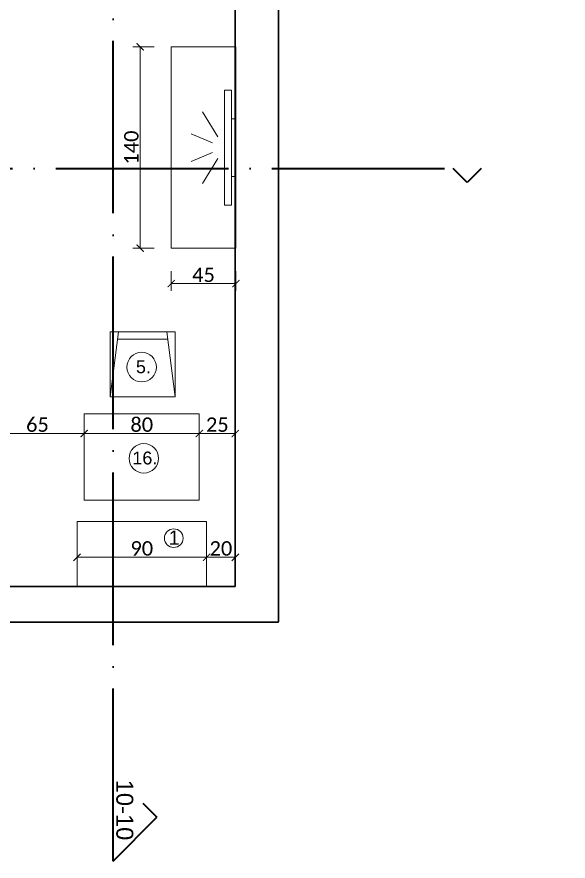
# Model space of a CAD drawing. Header units: centimetres. Extents: x -26724 to 60145, y -23645 to 6771.
# Drawn here: x -18137 to -17754, y 4124 to 4711 of the extents above; entities that cross this region are included whole.
import ezdxf

# ---------------------------------------------------------------- set-up
doc = ezdxf.new("R2010")
doc.units = ezdxf.units.CM
doc.linetypes.add('ACAD_ISO04W100', pattern=[30, 24, -3, 0, -3])
for name, color, linetype, lineweight in [('4.KOTE', 88, 'Continuous', 15), ('namestaj', 8, 'Continuous', 9), ('namjestaj', 150, 'Continuous', 5), ('zid', 7, 'Continuous', 40)]:
    doc.layers.add(name, color=color, linetype=linetype, lineweight=lineweight)
doc.layers.add('IZGLED 2', color=253, linetype='Continuous', lineweight=9, true_color=0x828282)
doc.layers.add('pozicije', color=7, linetype='Continuous')
doc.styles.add('0.15', font='arial.ttf', dxfattribs={"height": 0.15})
doc.styles.get("Standard").update_dxf_attribs({"font": 'calibri.ttf'})
doc.dimstyles.new('ja 1 50', dxfattribs={"dimtxt": 10, "dimasz": 5, "dimexe": 5, "dimexo": 5, "dimgap": 1, "dimtad": 1, "dimdec": 0, "dimtxsty": 'Standard', "dimblk": 'ARCHTICK', "dimcen": 2.5, "dimclrd": 256, "dimclrt": 7, "dimadec": 0, "dimazin": 0, "dimtfac": 1, "dimtdec": 0, "dimtix": 1, "dimtmove": 1, "dimatfit": 3, "dimldrblk": 'ARCHTICK', "dimfxl": 10, "dimfxlon": 1, "dimlwd": 0, "dimlwe": 9, "dimarcsym": 0})

# ---------------------------------------------------------------- blocks, each defined once
blk = doc.blocks.new('UYYYYUUUUY')
at = {"layer": 'namestaj'}
for p, q in [((5448.04, -7059.31), (5437.38, -7076.64)), ((5424.75, -7104.17), (5424.75, -7064.17)), ((5424.75, -7064.17), (5427.75, -7064.17)), ((5440.91, -7080.76), (5455.81, -7074.54)), ((5440.91, -7087.58), (5455.81, -7093.79)), ((5448.04, -7109.03), (5437.38, -7091.7)), ((5427.75, -7104.17), (5424.75, -7104.17))]:
    blk.add_line(p, q, dxfattribs=at)
blk.add_lwpolyline([(5432.75, -7124.17), (5432.75, -7044.17), (5427.75, -7044.17), (5427.75, -7124.17), (5432.75, -7124.17)], dxfattribs=at)
blk = doc.blocks.new('_ArchTick')
at = {"color": 0, "linetype": 'ByBlock', "const_width": 0.15}
blk.add_lwpolyline([(-0.5, -0.5), (0.5, 0.5)], dxfattribs=at)
blk = doc.blocks.new('*D2989')
at = {"layer": '4.KOTE', "color": 0, "lineweight": 9, "transparency": 16777216}
for p, q in [((-18095.07, 4327.43), (-18095.07, 4340.65)), ((-18005.07, 4327.43), (-18005.07, 4340.65))]:
    blk.add_line(p, q, dxfattribs=at)
at = {"layer": '4.KOTE', "lineweight": 0, "transparency": 16777216}
blk.add_line((-18005.07, 4335.65), (-18095.07, 4335.65), dxfattribs=at)
at = {"layer": 'Defpoints', "color": 0, "lineweight": 50, "transparency": 16777216}
for p in [(-18095.07, 4335.65), (-18095.07, 4315.46, 13.5), (-18005.07, 4315.46, 13.5)]:
    blk.add_point(p, dxfattribs=at)
at = {"layer": '4.KOTE', "lineweight": 0, "transparency": 16777216, "xscale": 5, "yscale": 5, "zscale": 5, "rotation": 180}
blk.add_blockref('_ArchTick', (-18095.07, 4335.65), dxfattribs=at)
at = {"layer": '4.KOTE', "lineweight": 0, "transparency": 16777216, "xscale": 5, "yscale": 5, "zscale": 5}
blk.add_blockref('_ArchTick', (-18005.07, 4335.65), dxfattribs=at)
at = {"layer": '4.KOTE', "color": 7, "transparency": 16777216, "insert": (-18050.07, 4341.78), "char_height": 10, "attachment_point": 5}
blk.add_mtext('90', dxfattribs=at)
blk = doc.blocks.new('*D2998')
at = {"layer": '4.KOTE', "color": 0, "lineweight": 9, "transparency": 16777216}
for p, q in [((-18005.07, 4335.65), (-18005.07, 4340.65)), ((-17985.07, 4334.88), (-17985.07, 4340.65))]:
    blk.add_line(p, q, dxfattribs=at)
at = {"layer": '4.KOTE', "lineweight": 0, "transparency": 16777216}
blk.add_line((-18005.07, 4335.65), (-17985.07, 4335.65), dxfattribs=at)
at = {"layer": 'Defpoints', "color": 0, "lineweight": 50, "transparency": 16777216}
for p in [(-18005.07, 4332.23), (-17985.07, 4335.65), (-17985.07, 4332.23, 13.5)]:
    blk.add_point(p, dxfattribs=at)
at = {"layer": '4.KOTE', "lineweight": 0, "transparency": 16777216, "xscale": 5, "yscale": 5, "zscale": 5, "rotation": 180}
blk.add_blockref('_ArchTick', (-18005.07, 4335.65), dxfattribs=at)
at = {"layer": '4.KOTE', "lineweight": 0, "transparency": 16777216, "xscale": 5, "yscale": 5, "zscale": 5}
blk.add_blockref('_ArchTick', (-17985.07, 4335.65), dxfattribs=at)
at = {"layer": '4.KOTE', "color": 7, "transparency": 16777216, "insert": (-17995.07, 4341.78), "char_height": 10, "attachment_point": 5}
blk.add_mtext('20', dxfattribs=at)
blk = doc.blocks.new('*D2999')
at = {"layer": '4.KOTE', "color": 0, "lineweight": 9, "transparency": 16777216}
for p, q in [((-18010.07, 4413.74), (-18010.07, 4426.7)), ((-17985.07, 4413.74), (-17985.07, 4426.7))]:
    blk.add_line(p, q, dxfattribs=at)
at = {"layer": '4.KOTE', "lineweight": 0, "transparency": 16777216}
blk.add_line((-17985.07, 4421.7), (-18010.07, 4421.7), dxfattribs=at)
at = {"layer": 'Defpoints', "color": 0, "lineweight": 50, "transparency": 16777216}
for p in [(-18010.07, 4421.7), (-18010.07, 4403.52, 13.5), (-17985.07, 4403.52, 13.5)]:
    blk.add_point(p, dxfattribs=at)
at = {"layer": '4.KOTE', "lineweight": 0, "transparency": 16777216, "xscale": 5, "yscale": 5, "zscale": 5, "rotation": 180}
blk.add_blockref('_ArchTick', (-18010.07, 4421.7), dxfattribs=at)
at = {"layer": '4.KOTE', "lineweight": 0, "transparency": 16777216, "xscale": 5, "yscale": 5, "zscale": 5}
blk.add_blockref('_ArchTick', (-17985.07, 4421.7), dxfattribs=at)
at = {"layer": '4.KOTE', "color": 7, "transparency": 16777216, "insert": (-17997.57, 4427.82), "char_height": 10, "attachment_point": 5}
blk.add_mtext('25', dxfattribs=at)
blk = doc.blocks.new('*D3000')
at = {"layer": '4.KOTE', "color": 0, "lineweight": 9, "transparency": 16777216}
for p, q in [((-18090.07, 4426.86), (-18090.07, 4416.7)), ((-18010.07, 4413.74), (-18010.07, 4426.7))]:
    blk.add_line(p, q, dxfattribs=at)
at = {"layer": '4.KOTE', "lineweight": 0, "transparency": 16777216}
blk.add_line((-18010.07, 4421.7), (-18090.07, 4421.7), dxfattribs=at)
at = {"layer": 'Defpoints', "color": 0, "lineweight": 50, "transparency": 16777216}
for p in [(-18090.07, 4430.42, 13.5), (-18090.07, 4421.7), (-18010.07, 4403.52, 13.5)]:
    blk.add_point(p, dxfattribs=at)
at = {"layer": '4.KOTE', "lineweight": 0, "transparency": 16777216, "xscale": 5, "yscale": 5, "zscale": 5, "rotation": 180}
blk.add_blockref('_ArchTick', (-18090.07, 4421.7), dxfattribs=at)
at = {"layer": '4.KOTE', "lineweight": 0, "transparency": 16777216, "xscale": 5, "yscale": 5, "zscale": 5}
blk.add_blockref('_ArchTick', (-18010.07, 4421.7), dxfattribs=at)
at = {"layer": '4.KOTE', "color": 7, "transparency": 16777216, "insert": (-18050.07, 4427.82), "char_height": 10, "attachment_point": 5}
blk.add_mtext('80', dxfattribs=at)
blk = doc.blocks.new('*D3001')
at = {"layer": '4.KOTE', "color": 0, "lineweight": 9, "transparency": 16777216}
for p, q in [((-18155.07, 4428.87), (-18155.07, 4416.7)), ((-18090.07, 4426.86), (-18090.07, 4416.7))]:
    blk.add_line(p, q, dxfattribs=at)
at = {"layer": '4.KOTE', "lineweight": 0, "transparency": 16777216}
blk.add_line((-18090.07, 4421.7), (-18155.07, 4421.7), dxfattribs=at)
at = {"layer": 'Defpoints', "color": 0, "lineweight": 50, "transparency": 16777216}
for p in [(-18155.07, 4435.46, 13.5), (-18090.07, 4430.42, 13.5), (-18155.07, 4421.7)]:
    blk.add_point(p, dxfattribs=at)
at = {"layer": '4.KOTE', "lineweight": 0, "transparency": 16777216, "xscale": 5, "yscale": 5, "zscale": 5, "rotation": 180}
blk.add_blockref('_ArchTick', (-18155.07, 4421.7), dxfattribs=at)
at = {"layer": '4.KOTE', "lineweight": 0, "transparency": 16777216, "xscale": 5, "yscale": 5, "zscale": 5}
blk.add_blockref('_ArchTick', (-18090.07, 4421.7), dxfattribs=at)
at = {"layer": '4.KOTE', "color": 7, "transparency": 16777216, "insert": (-18122.57, 4427.82), "char_height": 10, "attachment_point": 5}
blk.add_mtext('65', dxfattribs=at)
blk = doc.blocks.new('*D3006')
at = {"layer": '4.KOTE', "color": 0, "lineweight": 9, "transparency": 16777216}
for p, q in [((-18041.43, 4690.46), (-18056.17, 4690.46)), ((-18041.51, 4550.46), (-18056.17, 4550.46))]:
    blk.add_line(p, q, dxfattribs=at)
at = {"layer": '4.KOTE', "lineweight": 0, "transparency": 16777216}
blk.add_line((-18051.17, 4690.46), (-18051.17, 4550.46), dxfattribs=at)
at = {"layer": 'Defpoints', "color": 0, "lineweight": 50, "transparency": 16777216}
for p in [(-17985.07, 4690.46, 13.5), (-18051.17, 4550.46), (-17994.28, 4550.46, 13.5)]:
    blk.add_point(p, dxfattribs=at)
at = {"layer": '4.KOTE', "lineweight": 0, "transparency": 16777216, "xscale": 5, "yscale": 5, "zscale": 5}
for p, rotation in [((-18051.17, 4690.46), 90), ((-18051.17, 4550.46), 270)]:
    blk.add_blockref('_ArchTick', p, dxfattribs=dict(at, rotation=rotation))
at = {"layer": '4.KOTE', "color": 7, "transparency": 16777216, "insert": (-18057.29, 4620.46), "char_height": 10, "attachment_point": 5, "rotation": 90}
blk.add_mtext('140', dxfattribs=at)
blk = doc.blocks.new('*D3007')
at = {"layer": '4.KOTE', "color": 0, "lineweight": 9, "transparency": 16777216}
for p, q in [((-18029.65, 4534.53), (-18029.65, 4520.89)), ((-17984.65, 4534.53), (-17984.65, 4520.89))]:
    blk.add_line(p, q, dxfattribs=at)
at = {"layer": '4.KOTE', "lineweight": 0, "transparency": 16777216}
blk.add_line((-18029.65, 4525.89), (-17984.65, 4525.89), dxfattribs=at)
at = {"layer": 'Defpoints', "color": 0, "lineweight": 50, "transparency": 16777216}
for p in [(-18029.65, 4550.46, 13.5), (-17984.65, 4550.46, 13.5), (-17984.65, 4525.89)]:
    blk.add_point(p, dxfattribs=at)
at = {"layer": '4.KOTE', "lineweight": 0, "transparency": 16777216, "xscale": 5, "yscale": 5, "zscale": 5, "rotation": 180}
blk.add_blockref('_ArchTick', (-18029.65, 4525.89), dxfattribs=at)
at = {"layer": '4.KOTE', "lineweight": 0, "transparency": 16777216, "xscale": 5, "yscale": 5, "zscale": 5}
blk.add_blockref('_ArchTick', (-17984.65, 4525.89), dxfattribs=at)
at = {"layer": '4.KOTE', "color": 7, "transparency": 16777216, "insert": (-18007.15, 4531.96), "char_height": 10, "attachment_point": 5}
blk.add_mtext('45', dxfattribs=at)
blk = doc.blocks.new('*D3066')
at = {"layer": '4.KOTE', "color": 0, "lineweight": 9, "transparency": 16777216}
for p, q in [((-19851.49, 4458.43), (-19866.49, 4458.43)), ((-19854.88, 4308.43), (-19866.49, 4308.43))]:
    blk.add_line(p, q, dxfattribs=at)
at = {"layer": '4.KOTE', "lineweight": 0, "transparency": 16777216}
blk.add_line((-19861.49, 4458.43), (-19861.49, 4308.43), dxfattribs=at)
at = {"layer": 'Defpoints', "color": 0, "lineweight": 50, "transparency": 16777216}
for p in [(0, 4458.43, 13.5), (-19861.49, 4308.43), (-19849.98, 4308.43, 13.5)]:
    blk.add_point(p, dxfattribs=at)
at = {"layer": '4.KOTE', "lineweight": 0, "transparency": 16777216, "xscale": 5, "yscale": 5, "zscale": 5}
for p, rotation in [((-19861.49, 4458.43), 90), ((-19861.49, 4308.43), 270)]:
    blk.add_blockref('_ArchTick', p, dxfattribs=dict(at, rotation=rotation))
at = {"layer": '4.KOTE', "color": 7, "transparency": 16777216, "insert": (-19867.61, 4383.43), "char_height": 10, "attachment_point": 5, "rotation": 90}
blk.add_mtext('150', dxfattribs=at)
blk = doc.blocks.new('*D3069')
at = {"layer": '4.KOTE', "color": 0, "lineweight": 9, "transparency": 16777216}
for p, q in [((-19656.35, 4628.46), (-19671.35, 4628.46)), ((-19666.35, 4563.46), (-19671.35, 4563.46))]:
    blk.add_line(p, q, dxfattribs=at)
at = {"layer": '4.KOTE', "lineweight": 0, "transparency": 16777216}
blk.add_line((-19666.35, 4628.46), (-19666.35, 4563.46), dxfattribs=at)
at = {"layer": 'Defpoints', "color": 0, "lineweight": 50, "transparency": 16777216}
for p in [(0, 4628.46, 40.5), (-19666.35, 4563.46), (-19666.35, 4563.46)]:
    blk.add_point(p, dxfattribs=at)
at = {"layer": '4.KOTE', "lineweight": 0, "transparency": 16777216, "xscale": 5, "yscale": 5, "zscale": 5}
for p, rotation in [((-19666.35, 4628.46), 90), ((-19666.35, 4563.46), 270)]:
    blk.add_blockref('_ArchTick', p, dxfattribs=dict(at, rotation=rotation))
at = {"layer": '4.KOTE', "color": 7, "transparency": 16777216, "insert": (-19672.47, 4595.96), "char_height": 10, "attachment_point": 5, "rotation": 90}
blk.add_mtext('65', dxfattribs=at)

msp = doc.modelspace()

# ---------------------------------------------------------------- linework, layer by layer
at = {"layer": '4.KOTE'}
msp.add_circle((-18027.83, 4348.97), 6.46, dxfattribs=at)
at = {"layer": 'IZGLED 2', "color": 32, "linetype": 'ACAD_ISO04W100', "lineweight": 35, "ltscale": 5}
for p, q in [((-18070.01, 4124.46, 13.5), (-18070.01, 5301.13, 13.5)), ((-19010.3, 4605.98), (-17833.63, 4605.98))]:
    msp.add_line(p, q, dxfattribs=at)
at = {"layer": 'IZGLED 2', "color": 32, "lineweight": 35}
for p, q in [((-17823.86, 4596.21), (-17833.63, 4605.98)), ((-17814.09, 4605.98), (-17823.86, 4596.21)), ((-18049.32, 4164.68, 13.5), (-18039.55, 4154.92, 13.5)), ((-18070.01, 4124.46, 13.5), (-18039.55, 4154.92, 13.5))]:
    msp.add_line(p, q, dxfattribs=at)
at = {"layer": 'namestaj'}
for centre in [(-18050.13, 4467.87), (-18048.63, 4404.44, 13.5)]:
    msp.add_circle(centre, 10.27, dxfattribs=at)
at = {"layer": 'namjestaj', "transparency": 33554687}
for p, q in [((-18071.95, 4447.29, 13.5), (-18066.31, 4492.29, 13.5)), ((-18071.93, 4492.29, 13.5), (-18071.95, 4447.29, 13.5)), ((-18026.93, 4492.27, 13.5), (-18071.93, 4492.29, 13.5)), ((-18071.93, 4492.29, 13.5), (-18071.93, 4492.29, 13.5)), ((-18032.56, 4492.27, 13.5), (-18026.95, 4447.27, 13.5)), ((-18026.95, 4447.27, 13.5), (-18026.93, 4492.27, 13.5)), ((-18031.94, 4487.27, 13.5), (-18066.94, 4487.29, 13.5)), ((-18071.95, 4447.29, 13.5), (-18026.95, 4447.27, 13.5))]:
    msp.add_line(p, q, dxfattribs=at)
at = {"layer": 'namjestaj'}
msp.add_line((-18005.07, 4360.46, 13.5), (-18095.07, 4360.46, 13.5), dxfattribs=at)
at = {"layer": 'namjestaj', "elevation": 13.5}
msp.add_lwpolyline([(-17984.65, 4550.46), (-18029.65, 4550.46), (-18029.65, 4690.46), (-17984.65, 4690.46)], close=True, dxfattribs=at)
for points in [[(-18090.07, 4375.46), (-18090.07, 4435.46), (-18010.07, 4435.46), (-18010.07, 4375.46), (-18090.07, 4375.46)], [(-18005.07, 4315.46), (-18005.07, 4360.46), (-18095.07, 4360.46), (-18095.07, 4315.46), (-18005.07, 4315.46)]]:
    msp.add_lwpolyline(points, dxfattribs=at)
at = {"layer": 'zid', "lineweight": 30}
for p, q in [((-17985.07, 4805.46, 13.5), (-17985.07, 4315.46, 13.5)), ((-17955.07, 4805.46, 13.5), (-17955.07, 4290.96, 13.5)), ((-17985.07, 4315.46, 13.5), (-18540.07, 4315.46, 13.5)), ((-17955.57, 4290.46, 13.5), (-18820.07, 4290.46, 13.5))]:
    msp.add_line(p, q, dxfattribs=at)
msp.add_arc((-17955.57, 4290.96, 13.5), 0.5, 270, 0, dxfattribs=at)

# ---------------------------------------------------------------- block references
at = {"layer": '4.KOTE', "xscale": -1}
msp.add_blockref('UYYYYUUUUY', (-12559.9, 11704.63, 13.5), dxfattribs=at)

# ---------------------------------------------------------------- texts
at = {"layer": 'IZGLED 2', "color": 5, "style": '0.15'}
msp.add_text('1', height=9.82, dxfattribs=at).set_placement((-18031.41, 4344.38))
at = {"layer": 'IZGLED 2', "color": 32, "style": '0.15'}
msp.add_text('10-10', height=11.788, rotation=270, dxfattribs=at).set_placement((-18067.77, 4181.06, 13.5))
at = {"layer": 'pozicije', "style": '0.15'}
for s, p in [('5.', (-18054.12, 4463.64)), ('16.', (-18056.6, 4400.21, 13.5))]:
    msp.add_text(s, height=8.93, dxfattribs=at).set_placement(p)

# ---------------------------------------------------------------- dimensions: what is measured, and where the dimension line sits
at = {"layer": '4.KOTE'}
for base, p1, p2, picture, middle in [((-18051.17, 4550.46), (-17985.07, 4690.46, 13.5), (-17994.28, 4550.46, 13.5), '*D3006', (-18057.29, 4620.46)), ((-19666.35, 4563.46), (0, 4628.46, 40.5), (-19666.35, 4563.46), '*D3069', (-19672.47, 4595.96)), ((-19861.49, 4308.43), (0, 4458.43, 13.5), (-19849.98, 4308.43, 13.5), '*D3066', (-19867.61, 4383.43))]:
    dim = msp.add_linear_dim(base=base, p1=p1, p2=p2, angle=90, dimstyle='ja 1 50', dxfattribs=at)
    dim.commit()
    dim.dimension.update_dxf_attribs({"geometry": picture, "text_midpoint": middle})
for base, p1, p2, picture, middle in [((-17984.65, 4525.89), (-18029.65, 4550.46, 13.5), (-17984.65, 4550.46, 13.5), '*D3007', (-18007.15, 4531.96)), ((-18155.07, 4421.7), (-18090.07, 4430.42, 13.5), (-18155.07, 4435.46, 13.5), '*D3001', (-18122.57, 4427.82)), ((-18090.07, 4421.7), (-18010.07, 4403.52, 13.5), (-18090.07, 4430.42, 13.5), '*D3000', (-18050.07, 4427.82)), ((-18010.07, 4421.7), (-17985.07, 4403.52, 13.5), (-18010.07, 4403.52, 13.5), '*D2999', (-17997.57, 4427.82)), ((-18095.07, 4335.65), (-18005.07, 4315.46, 13.5), (-18095.07, 4315.46, 13.5), '*D2989', (-18050.07, 4341.78)), ((-17985.07, 4335.65), (-18005.07, 4332.23), (-17985.07, 4332.23, 13.5), '*D2998', (-17995.07, 4341.78))]:
    dim = msp.add_linear_dim(base=base, p1=p1, p2=p2, dimstyle='ja 1 50', dxfattribs=at)
    dim.commit()
    dim.dimension.update_dxf_attribs({"geometry": picture, "text_midpoint": middle})

doc.saveas('drawing.dxf')
